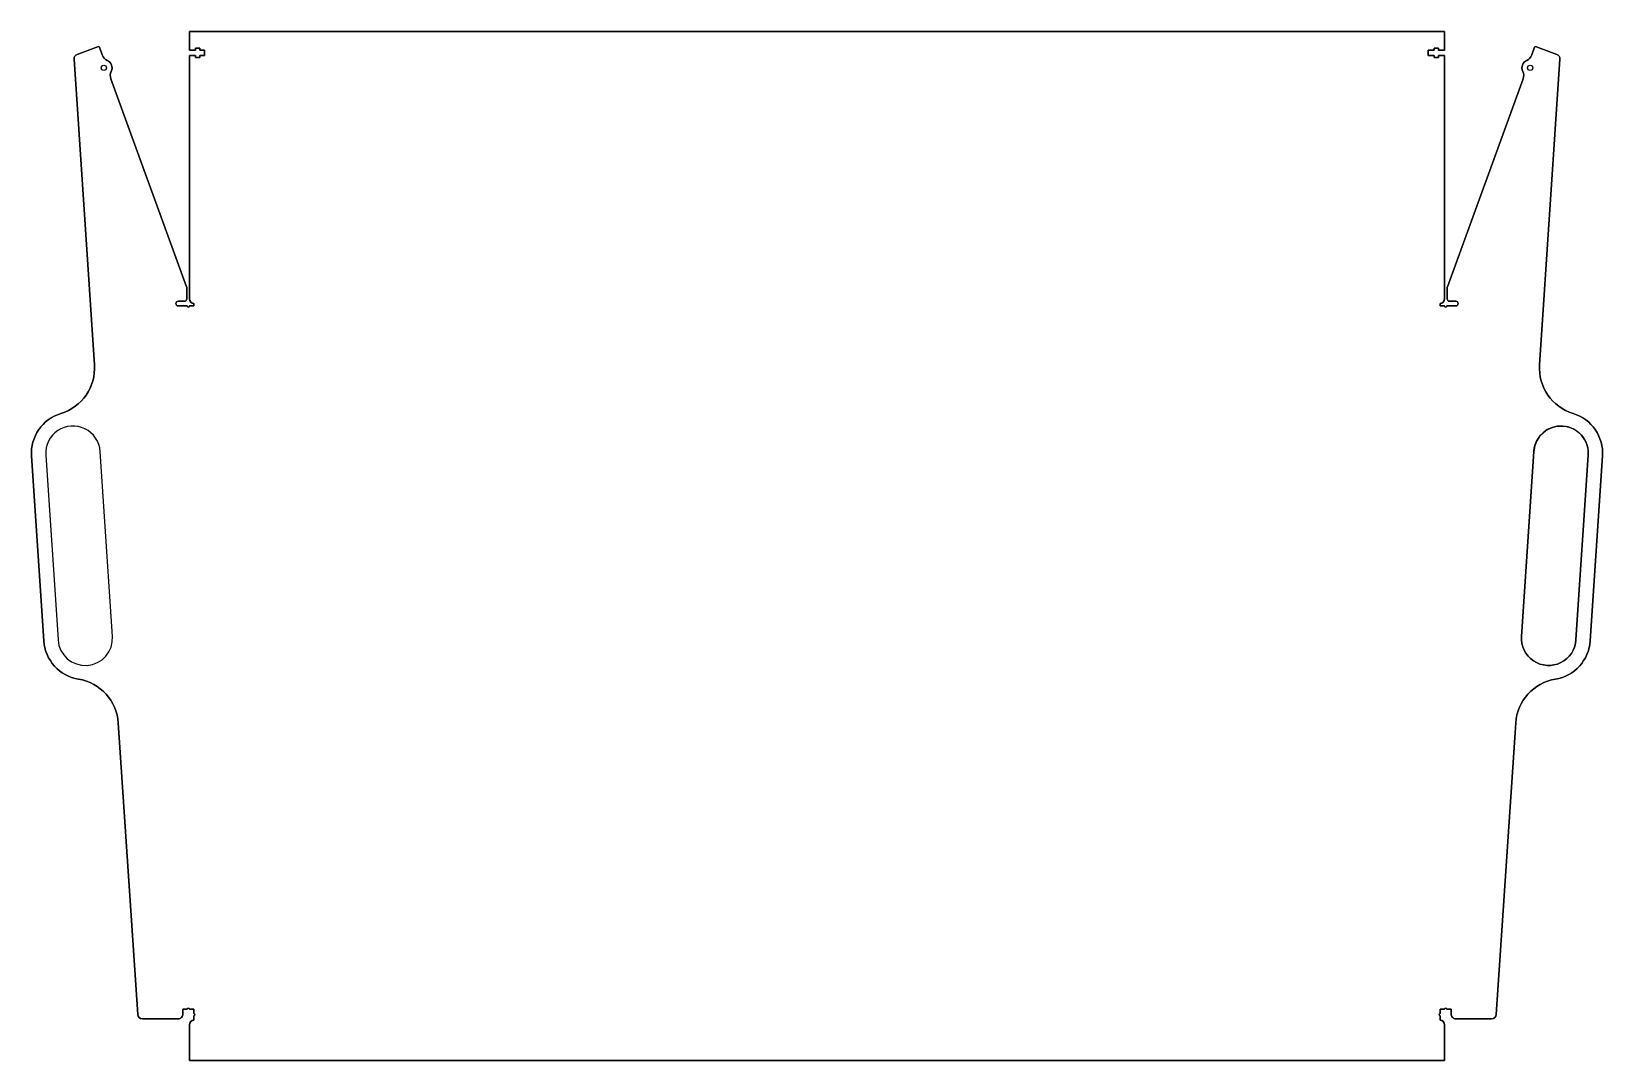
# Model space of a CAD drawing. Header units: inches. Extents: x -3.6 to 32.4, y 0 to 23.6.
import ezdxf

# ---------------------------------------------------------------- set-up
doc = ezdxf.new("R2010")
doc.units = ezdxf.units.IN
doc.layers.get('0').update_dxf_attribs({"linetype": 'CONTINUOUS'})

msp = doc.modelspace()

# ---------------------------------------------------------------- linework, layer by layer
for points in [[(0, 17.468, 0.387554), (0.099, 17.359), (0.099, 17.304), (0.003, 17.304, -1), (-0.052, 17.304), (-0.257, 17.304, -1), (-0.257, 17.413), (-0.115, 17.413, 0.414214), (-0.061, 17.468), (-0.061, 17.722, 0.087489), (-0.064, 17.741), (-1.801, 22.513, -0.202723), (-1.792, 22.683, 0.422823), (-1.884, 22.935, -0.202723), (-2, 23.06), (-2.065, 23.239, 0.414214), (-2.088, 23.25), (-2.573, 23.073, 0.33367), (-2.645, 22.964), (-2.178, 15.953, -0.348419), (-2.947, 14.838, 0.348419), (-3.619, 13.864), (-3.337, 9.623, 0.348419), (-2.542, 8.747, -0.348419), (-1.631, 7.744), (-1.186, 1.06, 0.394872), (-1.078, 0.959), (-0.257, 0.959, 0.414214), (-0.148, 1.068), (-0.148, 1.177), (-0.052, 1.177, -1), (0.003, 1.177), (0.099, 1.177), (0.099, 1.081, -1), (0.099, 1.026), (0.099, 0.93, 0.387554), (0, 0.821), (0, 0), (28.762, 0), (28.762, 0.821, 0.387554), (28.663, 0.93), (28.663, 1.026, -1), (28.663, 1.081), (28.663, 1.177), (28.759, 1.177, -1), (28.814, 1.177), (28.91, 1.177), (28.91, 1.068, 0.414214), (29.019, 0.959), (29.84, 0.959, 0.394872), (29.948, 1.06), (30.393, 7.744, -0.348419), (31.304, 8.747, 0.348419), (32.099, 9.623), (32.381, 13.864, 0.348419), (31.709, 14.838, -0.348419), (30.94, 15.953), (31.407, 22.964, 0.33367), (31.335, 23.073), (30.85, 23.25, 0.414214), (30.827, 23.239), (30.762, 23.06, -0.202723), (30.646, 22.935, 0.422823), (30.554, 22.683, -0.202723), (30.563, 22.513), (28.826, 17.741, 0.087489), (28.823, 17.722), (28.823, 17.468, 0.414214), (28.877, 17.413), (29.019, 17.413, -1), (29.019, 17.304), (28.814, 17.304, -1), (28.759, 17.304), (28.663, 17.304), (28.663, 17.359, 0.387554), (28.762, 17.468), (28.762, 23.047), (28.623, 23.047), (28.623, 23.001), (28.527, 23.001), (28.527, 23.047), (28.387, 23.047), (28.387, 23.172), (28.527, 23.172), (28.527, 23.219), (28.623, 23.219), (28.623, 23.172), (28.762, 23.172), (28.762, 23.6), (0, 23.6), (0, 23.172), (0.139, 23.172), (0.139, 23.219), (0.235, 23.219), (0.235, 23.172), (0.345, 23.172), (0.345, 23.047), (0.235, 23.047), (0.235, 23.001), (0.139, 23.001), (0.139, 23.047), (0, 23.047)], [(0.099, 1.026, 1), (0.099, 1.081), (0.099, 1.177), (0.003, 1.177, 1), (-0.052, 1.177), (-0.148, 1.177), (-0.148, 1.068, -0.414214), (-0.257, 0.959), (-1.078, 0.959, -0.394872), (-1.186, 1.06), (-1.631, 7.744, 0.348419), (-2.542, 8.747, -0.348419), (-3.337, 9.623), (-3.619, 13.864, -0.348419), (-2.947, 14.838, 0.348419), (-2.178, 15.953), (-2.645, 22.964, -0.33367), (-2.573, 23.073), (-2.088, 23.25, -0.414214), (-2.065, 23.239), (-2, 23.06, 0.202723), (-1.884, 22.935, -0.422823), (-1.792, 22.683, 0.202723), (-1.801, 22.513), (-0.064, 17.741, -0.087489), (-0.061, 17.722), (-0.061, 17.468, -0.414214), (-0.115, 17.413), (-0.257, 17.413, 1), (-0.257, 17.304), (-0.052, 17.304, 1), (0.003, 17.304), (0.099, 17.304), (0.099, 17.359, -0.387554), (0, 17.468), (0, 23.047), (0.139, 23.047), (0.139, 23.001), (0.235, 23.001), (0.235, 23.047), (0.345, 23.047), (0.345, 23.172), (0.235, 23.172), (0.235, 23.219), (0.139, 23.219), (0.139, 23.172), (0, 23.172), (0, 23.6), (28.762, 23.6), (28.762, 23.172), (28.623, 23.172), (28.623, 23.219), (28.527, 23.219), (28.527, 23.172), (28.387, 23.172), (28.387, 23.047), (28.527, 23.047), (28.527, 23.001), (28.623, 23.001), (28.623, 23.047), (28.762, 23.047), (28.762, 17.468, -0.387554), (28.663, 17.359), (28.663, 17.304), (28.759, 17.304, 1), (28.814, 17.304), (29.019, 17.304, 1), (29.019, 17.413), (28.877, 17.413, -0.414214), (28.823, 17.468), (28.823, 17.722, -0.087489), (28.826, 17.741), (30.563, 22.513, 0.202723), (30.554, 22.683, -0.422823), (30.646, 22.935, 0.202723), (30.762, 23.06), (30.827, 23.239, -0.414214), (30.85, 23.25), (31.335, 23.073, -0.33367), (31.407, 22.964), (30.94, 15.953, 0.348419), (31.709, 14.838, -0.348419), (32.381, 13.864), (32.099, 9.623, -0.348419), (31.304, 8.747, 0.348419), (30.393, 7.744), (29.948, 1.06, -0.394872), (29.84, 0.959), (29.019, 0.959, -0.414214), (28.91, 1.068), (28.91, 1.177), (28.814, 1.177, 1), (28.759, 1.177), (28.663, 1.177), (28.663, 1.081, 1), (28.663, 1.026), (28.663, 0.93, -0.387554), (28.762, 0.821), (28.762, 0), (0, 0), (0, 0.821, -0.387554), (0.099, 0.93)], [(-3.011, 9.645, 1), (-1.763, 9.728), (-2.046, 13.969, 1), (-3.293, 13.886)], [(-3.293, 13.886), (-3.011, 9.645, 1), (-1.763, 9.728), (-2.046, 13.969, 1)], [(32.055, 13.886, 1), (30.808, 13.969), (30.525, 9.728, 1), (31.773, 9.645)], [(32.055, 13.886), (31.773, 9.645, -1), (30.525, 9.728), (30.808, 13.969, -1)]]:
    msp.add_lwpolyline(points, format="xyb", close=True)
for centre in [(-1.961, 22.764), (-1.961, 22.764), (30.723, 22.764), (30.723, 22.764)]:
    msp.add_circle(centre, 0.061)

doc.saveas('drawing.dxf')
